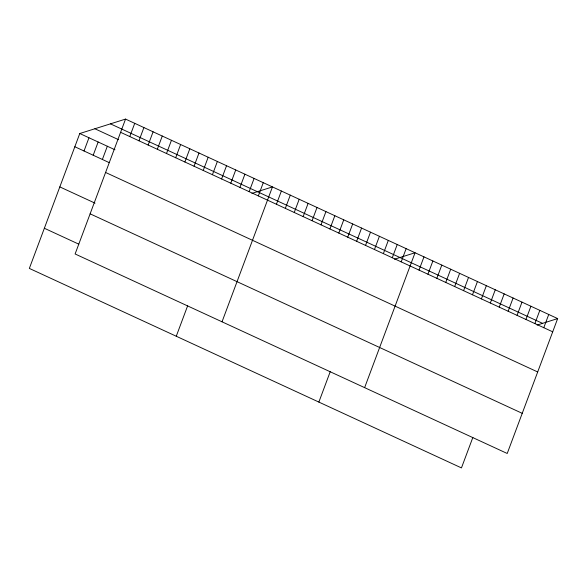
<?xml version="1.0" encoding="UTF-8"?>
<svg xmlns="http://www.w3.org/2000/svg" width="587" height="587" viewBox="0 0 587 587"><rect width="100%" height="100%" fill="white"/><g stroke="black" fill="none" stroke-linecap="round" stroke-linejoin="round"><path stroke-width="0.88" d="M125.545 119.088L75.107 253.973L507.219 453.48L557.65 318.587L125.545 119.088L79.781 133.52L29.35 268.413L461.455 467.912L472.865 437.403M84.022 150.991L88.967 137.762M93.201 155.232L98.146 142.003M102.38 159.466L107.333 146.236M129.778 136.558L134.724 123.329M138.958 140.792L143.903 127.562M148.144 145.033L153.09 131.804M157.323 149.274L162.269 136.045M166.51 153.515L171.455 140.286M175.689 157.749L180.635 144.519M184.868 161.99L189.821 148.76M194.055 166.231L199 153.002M203.234 170.472L208.18 157.243M212.421 174.713L217.366 161.484M221.6 178.947L226.545 165.717M230.786 183.188L235.732 169.959M176.269 336.241L187.671 305.732M239.966 187.429L244.911 174.2M249.145 191.67L254.098 178.441M258.331 195.904L263.277 182.674M222.025 321.808L272.456 186.915L251.911 193.402M276.426 204.261L281.371 191.032M285.333 208.378L290.286 195.148M294.248 212.494L299.194 199.264M303.163 216.603L308.109 203.373M312.071 220.719L317.017 207.49M320.986 224.836L325.932 211.606M329.901 228.952L334.847 215.722M338.809 233.068L343.755 219.839M347.724 237.177L352.67 223.948M356.632 241.294L361.577 228.064M365.547 245.41L370.492 232.181M374.462 249.526L379.407 236.297M318.866 402.08L330.268 371.564M383.37 253.635L388.315 240.406M392.285 257.752L397.23 244.522M401.192 261.868L406.145 248.639M364.622 387.64L415.053 252.755L394.508 259.234M419.023 270.101L423.968 256.871M427.93 274.21L432.876 260.98M436.845 278.326L441.791 265.097M445.76 282.442L450.706 269.213M454.668 286.559L459.614 273.329M463.583 290.675L468.529 277.446M472.491 294.784L477.436 281.555M481.406 298.9L486.352 285.671M490.321 303.017L495.267 289.787M499.229 307.133L504.174 293.904M508.144 311.242L513.089 298.013M517.052 315.358L522.004 302.129M525.967 319.475L530.912 306.245M534.882 323.591L539.827 310.362M543.789 327.707L548.735 314.478M537.105 325.073L557.65 318.587M110.444 123.85L542.549 323.356M120.599 132.317L552.705 331.816M94.881 128.758L118.603 139.706M79.781 133.52L114.979 149.773M74.835 146.75L109.27 162.65M105.587 172.461L537.692 371.967M59.823 186.901L95.028 203.146M90.119 213.829L522.225 413.329M44.363 228.262L78.797 244.163"/></g></svg>
